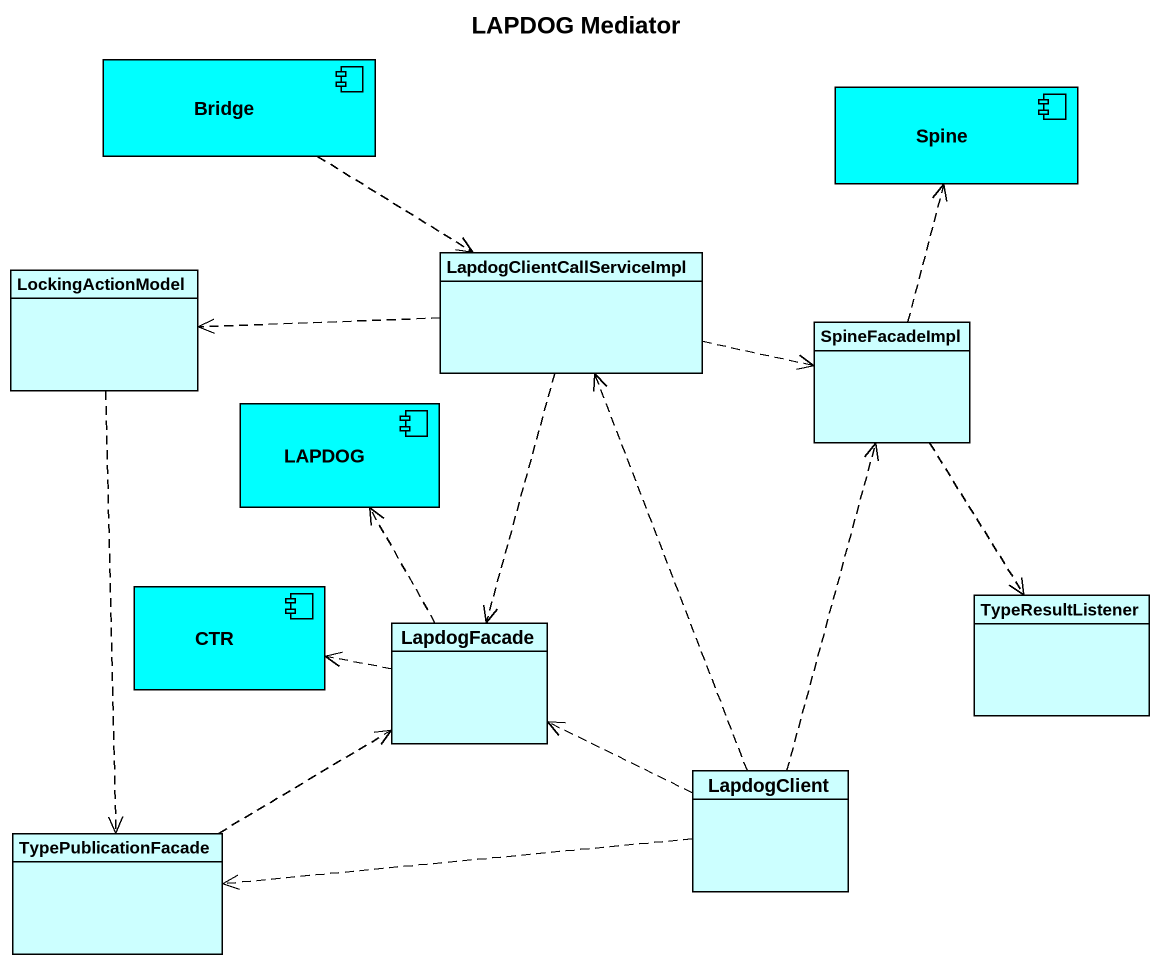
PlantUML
@startuml
title LAPDOG Mediator
allowmixing
hide circle
hide empty members
component Bridge #00FFFF
component Spine #00FFFF
class LockingActionModel #CCFFFF
class LapdogClientCallServiceImpl #CCFFFF
class SpineFacadeImpl #CCFFFF
component LAPDOG #00FFFF
component CTR #00FFFF
class TypeResultListener #CCFFFF
class LapdogFacade #CCFFFF
class TypePublicationFacade #CCFFFF
class LapdogClient #CCFFFF
Bridge ..> LapdogClientCallServiceImpl
LockingActionModel ..> TypePublicationFacade
LapdogClientCallServiceImpl .left.> LockingActionModel
LapdogClientCallServiceImpl .right.> SpineFacadeImpl
LapdogClientCallServiceImpl ..> LapdogFacade
SpineFacadeImpl .up.> Spine
SpineFacadeImpl ..> TypeResultListener
LapdogFacade .up.> LAPDOG
LapdogFacade .left.> CTR
TypePublicationFacade .right.> LapdogFacade
LapdogClient .up.> LapdogClientCallServiceImpl
LapdogClient .up.> SpineFacadeImpl
LapdogClient .left.> LapdogFacade
LapdogClient .left.> TypePublicationFacade
@enduml
